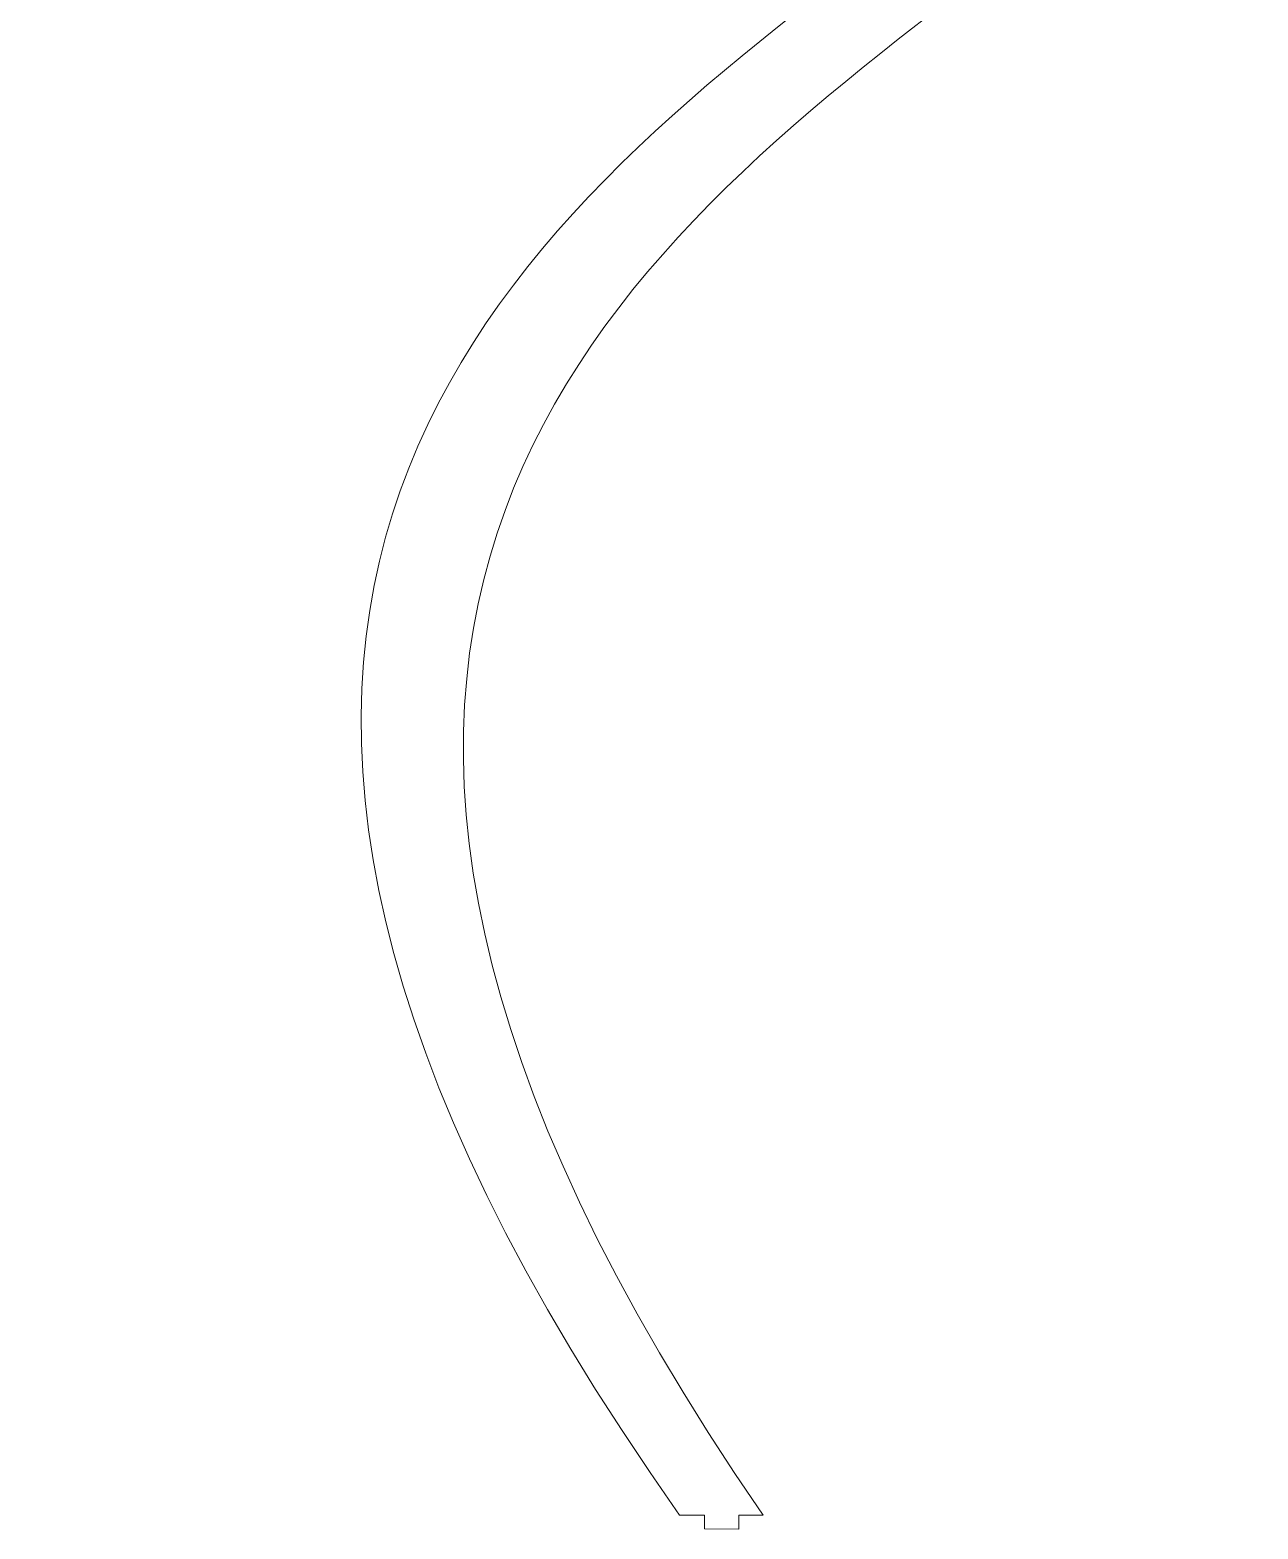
# Model space of a CAD drawing. Header units: millimetres. Extents: x -2210 to -375, y -2136 to -307.
# Drawn here: x -2121.9 to -1727.6, y -2135.9 to -1654.7 of the extents above; entities that cross this region are included whole.
import ezdxf

# ---------------------------------------------------------------- set-up
doc = ezdxf.new("R2010")
doc.units = ezdxf.units.MM
doc.header["$MEASUREMENT"] = 0
doc.layers.add('Layer 1', color=7, linetype='Continuous')

msp = doc.modelspace()

# ---------------------------------------------------------------- linework, layer by layer
at = {"layer": 'Layer 1', "color": 1, "lineweight": 9}
for points, knots in [([(-1913.3139, -2131.478), (-2121.8984, -1836.5743), (-1965.6681, -1717.348), (-1848.1802, -1627.6878), (-1848.1802, -1627.6878), (-1848.1802, -1627.6878), (-1848.1802, -1627.6878), (-1848.1802, -1627.6878), (-1848.1802, -1627.6878), (-1800.8043, -1591.5329), (-1760.4813, -1560.7614), (-1760.4558, -1528.3561), (-1760.4558, -1528.3561), (-1760.4558, -1528.3561), (-1760.4558, -1528.3561), (-1760.4558, -1528.3561), (-1760.4558, -1528.3561), (-1760.4103, -1463.037), (-1760.3725, -1397.718), (-1760.246, -1332.4)], [0, 0, 0, 0, 0.16666667, 0.16666667, 0.16666667, 0.16666667, 0.33333333, 0.33333333, 0.33333333, 0.33333333, 0.5, 0.5, 0.5, 0.5, 0.66666667, 0.66666667, 0.66666667, 0.66666667, 1, 1, 1, 1]), ([(-1886.4608, -2131.4991), (-2086.041, -1842.8247), (-1931.701, -1725.0392), (-1815.3542, -1636.2503), (-1815.3542, -1636.2503), (-1815.3542, -1636.2503), (-1815.3542, -1636.2503), (-1815.3542, -1636.2503), (-1815.3542, -1636.2503), (-1767.9771, -1600.0954), (-1727.6553, -1569.324), (-1727.6297, -1536.9186), (-1727.6297, -1536.9186), (-1727.6297, -1536.9186), (-1727.6297, -1536.9186), (-1727.6297, -1536.9186), (-1727.6297, -1536.9186), (-1727.6297, -1536.9186), (-1727.6297, -1536.9175), (-1727.6297, -1536.9175)], [0, 0, 0, 0, 0.16666667, 0.16666667, 0.16666667, 0.16666667, 0.33333333, 0.33333333, 0.33333333, 0.33333333, 0.5, 0.5, 0.5, 0.5, 0.66666667, 0.66666667, 0.66666667, 0.66666667, 1, 1, 1, 1]), ([(-1905.3752, -2135.9246), (-1905.3752, -2135.9246), (-1905.3718, -2131.4846), (-1905.3718, -2131.4846), (-1905.3718, -2131.4846), (-1905.3718, -2131.4846), (-1905.3718, -2131.4846), (-1905.3718, -2131.4846), (-1905.3718, -2131.4846), (-1905.3718, -2131.4846), (-1913.3139, -2131.478), (-1913.3139, -2131.478)], [0, 0, 0, 0, 0.25, 0.25, 0.25, 0.25, 0.5, 0.5, 0.5, 0.5, 1, 1, 1, 1]), ([(-1905.3752, -2135.9246), (-1905.3752, -2135.9246), (-1894.2752, -2135.9335), (-1894.2752, -2135.9335), (-1894.2752, -2135.9335), (-1894.2752, -2135.9335), (-1894.2752, -2135.9335), (-1894.2752, -2135.9335), (-1894.2752, -2135.9335), (-1894.2752, -2135.9335), (-1894.2718, -2131.4935), (-1894.2718, -2131.4935)], [0, 0, 0, 0, 0.25, 0.25, 0.25, 0.25, 0.5, 0.5, 0.5, 0.5, 1, 1, 1, 1])]:
    msp.add_open_spline(points, degree=3, knots=knots, dxfattribs=at)
msp.add_open_spline([(-1886.4608, -2131.5002), (-1886.4608, -2131.5002), (-1894.2718, -2131.4935), (-1894.2718, -2131.4935)], degree=3, dxfattribs=at)

doc.saveas('drawing.dxf')
